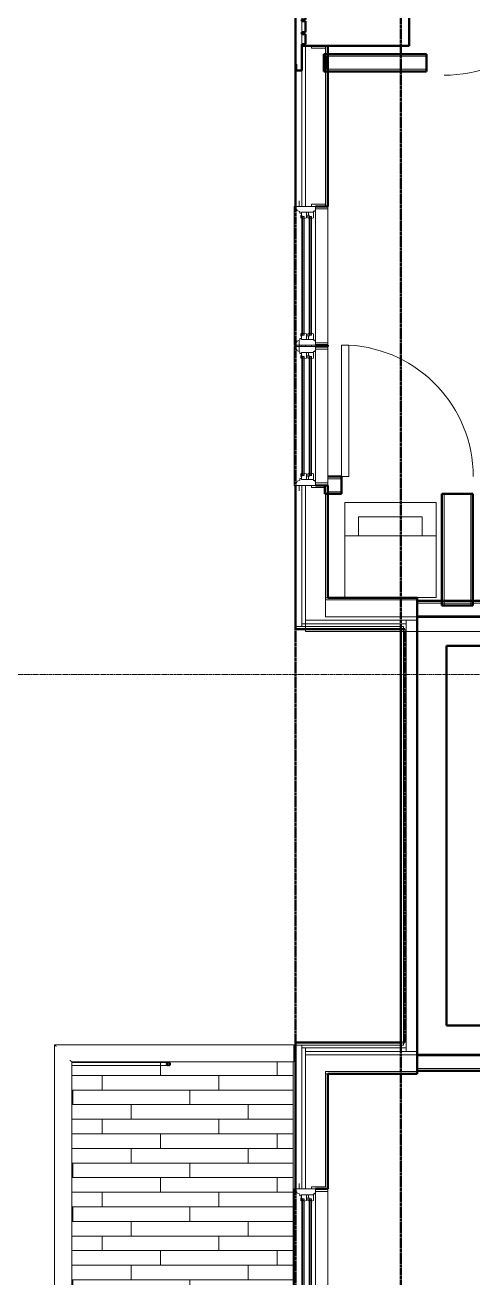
# Model space of a CAD drawing. Header units: inches. Extents: x -4218 to -1830, y 9767 to 12426.
# Drawn here: x -3934.8 to -3812.1, y 11369.9 to 11713.1 of the extents above; entities that cross this region are included whole.
import ezdxf

# ---------------------------------------------------------------- set-up
doc = ezdxf.new("R2010")
doc.units = ezdxf.units.IN
doc.header["$MEASUREMENT"] = 0
doc.linetypes.add('Dash 1_16_', pattern=[0.125, 0.0625, -0.0625])
doc.linetypes.add('Grid Line 1_2_', pattern=[0.875, 0.5, -0.125, 0.125, -0.125])
for name, color, linetype, lineweight in [('0-1', 7, 'Continuous', 5), ('0-2', 252, 'Continuous', 9), ('A-DOOR-1', 10, 'Continuous', 9), ('A-DOOR-2', 50, 'Continuous', 20), ('A-FLOR-1', 253, 'Continuous', 9), ('A-FLOR-2', 252, 'Continuous', 9), ('A-FLOR-3', 10, 'Continuous', 9), ('A-FLOR-4', 192, 'Continuous', 9), ('A-FLOR-HRAL', 11, 'Continuous', 9), ('A-FLOR-PATT-1', 9, 'Continuous', 9), ('A-GENM', 5, 'Continuous', 9), ('A-GENM-6', 5, 'Continuous', 50), ('A-GLAZ-1', 151, 'Continuous', 9), ('A-GLAZ-2', 151, 'Continuous', 20), ('A-GLAZ-3', 151, 'Continuous', 50), ('A-WALL', 113, 'Continuous', 13), ('A-WALL-1', 7, 'Continuous', 50), ('A-WALL-2', 250, 'Continuous', 13), ('A-WALL-7', 113, 'Continuous', 9), ('A-WALL-8', 113, 'Continuous', 50), ('C-PROP-LINE-1', 91, 'Dash 1_16_', 50), ('I-WALL-1', 7, 'Continuous', 50), ('P-SANR-FIXT-1', 10, 'Continuous', 9), ('S-GRID-1', 1, 'Grid Line 1_2_', 9), ('S-STRS-1', 252, 'Continuous', 9)]:
    doc.layers.add(name, color=color, linetype=linetype, lineweight=lineweight)

# ---------------------------------------------------------------- blocks, each defined once
blk = doc.blocks.new('SWING - SINGLE - FLUSH - 36_ x 80_ - OFFSET PIVOT DOOR AT MAGIC PAK AND WASHER_DRYER-3199415-BACKGROUND - 2ND FLOOR')
at = {"layer": 'A-DOOR-1'}
blk.add_arc((18, -2.38), 36.07, 180, 266.8211, dxfattribs=at)
at = {"layer": 'A-DOOR-2'}
for p, q in [((16, -2.38), (16, -38.39)), ((18, -2.38), (16, -2.38)), ((18, -2.38), (18, -38.39)), ((18, -38.39), (16, -38.39))]:
    blk.add_line(p, q, dxfattribs=at)
blk = doc.blocks.new('Stacked Washer and Dryer - 26_x25_ - Private-1372850-BACKGROUND - 2ND FLOOR')
at = {"layer": 'P-SANR-FIXT-1'}
for p, q in [((0, 12.5), (26, 12.5)), ((0, 12.5), (0, -12.5)), ((16.90625, -12.5), (16.90625, 12.5)), ((26, 12.5), (26, -12.5)), ((22.09375, 8.75), (16.90625, 8.75)), ((22.09375, -8.75), (22.09375, 8.75)), ((16.90625, -8.75), (22.09375, -8.75)), ((26, -12.5), (0, -12.5))]:
    blk.add_line(p, q, dxfattribs=at)
blk = doc.blocks.new('CTR - 1st Phase - Unit Layouts_rvt-1-BACKGROUND - 2ND FLOOR')
at = {"layer": 'A-WALL-1'}
for p, q in [((-3824.75, 11705.16), (-3852.9, 11705.16)), ((-3852.9, 11705.16), (-3852.9, 11704.54)), ((-3852.9, 11704.54), (-3852.9, 11701.04)), ((-3824.75, 11700.41), (-3824.75, 11705.16)), ((-3852.9, 11701.04), (-3852.9, 11700.41)), ((-3852.9, 11700.41), (-3824.75, 11700.41)), ((-3848.07, 11589.39), (-3851.85, 11589.39)), ((-3848.07, 11584.64), (-3848.07, 11589.39)), ((-3852.67, 11587.05), (-3852.67, 11585.26)), ((-3852.67, 11585.26), (-3852.67, 11584.64)), ((-3852.67, 11584.64), (-3848.07, 11584.64))]:
    blk.add_line(p, q, dxfattribs=at)
at = {"layer": 'A-WALL-2'}
for p, q in [((-3852.27, 11704.54), (-3852.27, 11701.04)), ((-3824.75, 11704.54), (-3852.27, 11704.54)), ((-3824.75, 11701.04), (-3852.27, 11701.04)), ((-3848.07, 11588.76), (-3851.85, 11588.76)), ((-3852.05, 11587.05), (-3852.05, 11585.26)), ((-3848.07, 11585.26), (-3852.05, 11585.26)), ((-3819.94, 11554.11), (-3819.94, 11584.64)), ((-3812.69, 11554.11), (-3812.69, 11584.64))]:
    blk.add_line(p, q, dxfattribs=at)
at = {"layer": 'I-WALL-1'}
for p, q in [((-3820.57, 11584.64), (-3820.57, 11554.11)), ((-3812.07, 11584.64), (-3820.57, 11584.64)), ((-3812.07, 11554.11), (-3812.07, 11584.64)), ((-3820.57, 11554.11), (-3812.07, 11554.11))]:
    blk.add_line(p, q, dxfattribs=at)
at = {"layer": '0-2'}
for name, p, rotation in [('SWING - SINGLE - FLUSH - 36_ x 80_ - OFFSET PIVOT DOOR AT MAGIC PAK AND WASHER_DRYER-3199415-BACKGROUND - 2ND FLOOR', (-3822.37, 11717.41), 90.00000000001249), ('SWING - SINGLE - FLUSH - 36_ x 80_ - OFFSET PIVOT DOOR AT MAGIC PAK AND WASHER_DRYER-3199415-BACKGROUND - 2ND FLOOR', (-3830.07, 11587.01), 180), ('Stacked Washer and Dryer - 26_x25_ - Private-1372850-BACKGROUND - 2ND FLOOR', (-3834.69, 11556.28), 90.00000000000581)]:
    blk.add_blockref(name, p, dxfattribs=dict(at, rotation=rotation))
blk = doc.blocks.new('CTR - 1st Phase - Common Walls_rvt-1-BACKGROUND - 2ND FLOOR')
at = {"layer": 'A-WALL-1'}
for p, q in [((-3748.95, 11555.36), (-3827.32, 11555.36)), ((-3827.32, 11555.36), (-3827.32, 11550.99)), ((-3827.32, 11550.99), (-3480.67, 11550.99)), ((-3635.32, 11430.99), (-3827.32, 11430.99)), ((-3827.32, 11430.99), (-3827.32, 11426.61)), ((-3827.32, 11426.61), (-3658.9, 11426.61))]:
    blk.add_line(p, q, dxfattribs=at)
at = {"layer": 'A-WALL-2'}
for p, q in [((-3827.32, 11554.74), (-3486.67, 11554.74)), ((-3827.32, 11551.24), (-3486.67, 11551.24)), ((-3658.27, 11430.74), (-3827.32, 11430.74)), ((-3658.27, 11427.24), (-3827.32, 11427.24))]:
    blk.add_line(p, q, dxfattribs=at)
blk = doc.blocks.new('CTR - 1st Phase -Stairs _ Elevators_rvt-1-BACKGROUND - 2ND FLOOR')
at = {"layer": 'A-FLOR-1'}
for p, q in [((-3857.97, 11707.39), (-3857.97, 11663.41)), ((-3857.97, 11625.39), (-3857.97, 11625.01)), ((-3857.97, 11586.99), (-3857.97, 11549.09))]:
    blk.add_line(p, q, dxfattribs=at)
at = {"layer": 'A-FLOR-2'}
for p, q in [((-3857.97, 11549.09), (-3857.97, 11548.34)), ((-3857.97, 11548.31), (-3857.97, 11547.59)), ((-3831.82, 11546.99), (-3831.07, 11546.99)), ((-3831.07, 11546.99), (-3830.32, 11546.99)), ((-3830.31, 11546.99), (-3477.32, 11546.99))]:
    blk.add_line(p, q, dxfattribs=at)
at = {"layer": 'A-FLOR-3'}
for p, q in [((-3857.97, 11547.59), (-3857.97, 11546.99)), ((-3857.97, 11546.99), (-3831.82, 11546.99))]:
    blk.add_line(p, q, dxfattribs=at)
at = {"layer": 'A-WALL-1'}
for p, q in [((-3819.32, 11550.99), (-3827.32, 11550.99)), ((-3827.32, 11550.99), (-3827.32, 11438.99)), ((-3587.32, 11550.99), (-3819.32, 11550.99)), ((-3819.32, 11438.99), (-3819.32, 11542.99)), ((-3819.32, 11542.99), (-3587.32, 11542.99)), ((-3827.32, 11438.99), (-3827.32, 11430.99)), ((-3635.32, 11438.99), (-3819.32, 11438.99)), ((-3827.32, 11430.99), (-3635.32, 11430.99))]:
    blk.add_line(p, q, dxfattribs=at)
at = {"layer": 'S-STRS-1'}
for p, q in [((-3819.32, 11542.99), (-3819.32, 11438.99)), ((-3786.45, 11542.99), (-3819.32, 11542.99)), ((-3819.32, 11438.99), (-3795.32, 11438.99))]:
    blk.add_line(p, q, dxfattribs=at)
blk = doc.blocks.new('Window-Double_Hung-Andersen-400_Series-Tilt_Wash - DOUBLE HUNG - REVERSE COTTAGE - 2ND FLOOR-2888385-BACKGROUND - 2ND FLOOR')
at = {"layer": 'A-GLAZ-1'}
for p, q in [((-16.29, 2.5), (-15.7, 2.5)), ((-16.29, 2.12), (-15.7, 2.12)), ((-16.29, 0.56), (-15.7, 0.56)), ((-16.29, 0.19), (-15.7, 0.19)), ((-15.82, 2.5), (-15.82, 2.12)), ((-15.82, 0.56), (-15.82, 0.19)), ((-15.7, 2.62), (15.7, 2.62)), ((-15.7, 2.5), (15.7, 2.5)), ((-15.7, 2.12), (15.7, 2.12)), ((-15.7, 2), (15.7, 2)), ((-15.7, 0.69), (15.7, 0.69)), ((-15.7, 0.56), (15.7, 0.56)), ((-15.7, 0.19), (15.7, 0.19)), ((-15.7, 0.06), (15.7, 0.06)), ((16.29, 2.5), (15.7, 2.5)), ((16.29, 2.12), (15.7, 2.12)), ((16.29, 0.56), (15.7, 0.56)), ((16.29, 0.19), (15.7, 0.19)), ((15.82, 2.5), (15.82, 2.12)), ((15.82, 0.56), (15.82, 0.19)), ((-19.01, -3.94), (-19.01, -2.44)), ((-19.01, -2.44), (-18.95, -2.44)), ((18.95, -1.06), (-18.95, -1.06)), ((-18.95, -1.06), (-18.95, -4.44)), ((-18.32, -1.06), (-18.32, -4.44)), ((18.32, -1.06), (18.32, -4.44)), ((18.95, -4.44), (18.95, -1.06)), ((18.95, -2.44), (19.01, -2.44)), ((19.01, -2.44), (19.01, -3.94)), ((-18.95, -3.94), (-19.01, -3.94)), ((-18.95, -4.44), (18.95, -4.44)), ((19.01, -3.94), (18.95, -3.94))]:
    blk.add_line(p, q, dxfattribs=at)
at = {"layer": 'A-GLAZ-2'}
for p, q in [((-19.01, 3.44), (-20.51, 3.44)), ((19.01, 4.81), (-19.01, 4.81)), ((-19.01, 4.81), (-19.01, -1.06)), ((-18.2, 4.81), (-18.2, 4)), ((-18.2, 4), (-17.92, 4)), ((-17.92, 4), (-17.61, 3.19)), ((17.92, 4), (17.61, 3.19)), ((18.2, 4), (17.92, 4)), ((18.2, 4.81), (18.2, 4)), ((19.01, -1.06), (19.01, 4.81)), ((19.01, 3.44), (20.51, 3.44)), ((-17.61, 3.19), (-17.14, 3.19)), ((-17.42, 2.75), (-16.57, 2.75)), ((-17.42, 2.75), (-17.42, -0.56)), ((-17.42, 1.37), (-15.86, 1.37)), ((-17.42, 0.81), (-16.57, 0.81)), ((-17.14, 3.19), (-17.14, 2.75)), ((-15.86, 2.97), (-16.57, 2.97)), ((-16.57, 2.62), (-16.57, 2.97)), ((-15.7, 2.62), (-16.57, 2.62)), ((-15.86, 1.03), (-16.57, 1.03)), ((-16.57, 0.69), (-16.57, 1.03)), ((-15.7, 0.69), (-16.57, 0.69)), ((-16.29, 2.62), (-16.29, 2)), ((-15.7, 2), (-16.29, 2)), ((-16.29, 0.69), (-16.29, 0.06)), ((-15.7, 0.06), (-16.29, 0.06)), ((-15.86, 2.97), (-15.7, 2.62)), ((-15.86, 1.37), (-15.7, 2)), ((-15.86, 1.03), (-15.7, 0.69)), ((-15.86, -0.56), (-15.7, 0.06)), ((15.86, 2.97), (15.7, 2.62)), ((15.7, 2.62), (16.57, 2.62)), ((15.7, 2), (16.29, 2)), ((15.86, 1.37), (15.7, 2)), ((15.86, 1.03), (15.7, 0.69)), ((15.7, 0.69), (16.57, 0.69)), ((15.7, 0.06), (16.29, 0.06)), ((15.86, -0.56), (15.7, 0.06)), ((15.86, 2.97), (16.57, 2.97)), ((17.42, 1.37), (15.86, 1.37)), ((15.86, 1.03), (16.57, 1.03)), ((16.29, 2.62), (16.29, 2)), ((16.29, 0.69), (16.29, 0.06)), ((16.57, 2.62), (16.57, 2.97)), ((17.42, 2.75), (16.57, 2.75)), ((16.57, 0.69), (16.57, 1.03)), ((17.42, 0.81), (16.57, 0.81)), ((17.14, 3.19), (17.14, 2.75)), ((17.61, 3.19), (17.14, 3.19)), ((17.42, 2.75), (17.42, -0.56)), ((-19.01, -1.06), (19.01, -1.06)), ((-17.67, -0.78), (-18, -1.06)), ((-17.67, -0.78), (-17.67, -0.56)), ((-17.67, -0.56), (-15.86, -0.56)), ((17.67, -0.56), (15.86, -0.56)), ((17.67, -0.78), (17.67, -0.56)), ((17.67, -0.78), (18, -1.06))]:
    blk.add_line(p, q, dxfattribs=at)
blk = doc.blocks.new('Window-Double_Hung-Andersen-400_Series-Tilt_Wash - DOUBLE HUNG - REVERSE COTTAGE - 2ND FLOOR-V181-BACKGROUND - 2ND FLOOR')
at = {"layer": 'A-GLAZ-1'}
for p, q in [((-16.29, 2.5), (-15.7, 2.5)), ((-16.29, 2.12), (-15.7, 2.12)), ((-16.29, 0.56), (-15.7, 0.56)), ((-16.29, 0.19), (-15.7, 0.19)), ((-15.82, 2.5), (-15.82, 2.12)), ((-15.82, 0.56), (-15.82, 0.19)), ((-15.7, 2.62), (15.7, 2.62)), ((-15.7, 2.5), (15.7, 2.5)), ((-15.7, 2.12), (15.7, 2.12)), ((-15.7, 2), (15.7, 2)), ((-15.7, 0.69), (15.7, 0.69)), ((-15.7, 0.56), (15.7, 0.56)), ((-15.7, 0.19), (15.7, 0.19)), ((-15.7, 0.06), (15.7, 0.06)), ((16.29, 2.5), (15.7, 2.5)), ((16.29, 2.12), (15.7, 2.12)), ((16.29, 0.56), (15.7, 0.56)), ((16.29, 0.19), (15.7, 0.19)), ((15.82, 2.5), (15.82, 2.12)), ((15.82, 0.56), (15.82, 0.19)), ((-19.01, -3.61), (-19.01, -2.44)), ((-19.01, -2.44), (-18.95, -2.44)), ((18.95, -1.06), (-18.95, -1.06)), ((-18.95, -1.06), (-18.95, -4.44)), ((-18.32, -1.06), (-18.32, -4.44)), ((18.32, -1.06), (18.32, -4.44)), ((18.95, -4.44), (18.95, -1.06)), ((18.95, -2.44), (19.01, -2.44)), ((19.01, -2.44), (19.01, -3.94)), ((-19.01, -3.92), (-19.01, -3.61)), ((-18.95, -3.94), (-19.01, -3.94)), ((-18.95, -4.44), (18.95, -4.44)), ((19.01, -3.94), (18.95, -3.94))]:
    blk.add_line(p, q, dxfattribs=at)
at = {"layer": 'A-GLAZ-2'}
for p, q in [((-19.01, 3.44), (-20.51, 3.44)), ((19.01, 4.81), (-19.01, 4.81)), ((-19.01, 4.81), (-19.01, -1.06)), ((-18.2, 4.81), (-18.2, 4)), ((-18.2, 4), (-17.92, 4)), ((-17.92, 4), (-17.61, 3.19)), ((17.92, 4), (17.61, 3.19)), ((18.2, 4), (17.92, 4)), ((18.2, 4.81), (18.2, 4)), ((19.01, -1.06), (19.01, 4.81)), ((19.01, 3.44), (20.51, 3.44)), ((-17.61, 3.19), (-17.14, 3.19)), ((-17.42, 2.75), (-16.57, 2.75)), ((-17.42, 2.75), (-17.42, -0.56)), ((-17.42, 1.37), (-15.86, 1.37)), ((-17.42, 0.81), (-16.57, 0.81)), ((-17.14, 3.19), (-17.14, 2.75)), ((-15.86, 2.97), (-16.57, 2.97)), ((-16.57, 2.62), (-16.57, 2.97)), ((-15.7, 2.62), (-16.57, 2.62)), ((-15.86, 1.03), (-16.57, 1.03)), ((-16.57, 0.69), (-16.57, 1.03)), ((-15.7, 0.69), (-16.57, 0.69)), ((-16.29, 2.62), (-16.29, 2)), ((-15.7, 2), (-16.29, 2)), ((-16.29, 0.69), (-16.29, 0.06)), ((-15.7, 0.06), (-16.29, 0.06)), ((-15.86, 2.97), (-15.7, 2.62)), ((-15.86, 1.37), (-15.7, 2)), ((-15.86, 1.03), (-15.7, 0.69)), ((-15.86, -0.56), (-15.7, 0.06)), ((15.86, 2.97), (15.7, 2.62)), ((15.7, 2.62), (16.57, 2.62)), ((15.7, 2), (16.29, 2)), ((15.86, 1.37), (15.7, 2)), ((15.86, 1.03), (15.7, 0.69)), ((15.7, 0.69), (16.57, 0.69)), ((15.7, 0.06), (16.29, 0.06)), ((15.86, -0.56), (15.7, 0.06)), ((15.86, 2.97), (16.57, 2.97)), ((17.42, 1.37), (15.86, 1.37)), ((15.86, 1.03), (16.57, 1.03)), ((16.29, 2.62), (16.29, 2)), ((16.29, 0.69), (16.29, 0.06)), ((16.57, 2.62), (16.57, 2.97)), ((17.42, 2.75), (16.57, 2.75)), ((16.57, 0.69), (16.57, 1.03)), ((17.42, 0.81), (16.57, 0.81)), ((17.14, 3.19), (17.14, 2.75)), ((17.61, 3.19), (17.14, 3.19)), ((17.42, 2.75), (17.42, -0.56)), ((-19.01, -1.06), (19.01, -1.06)), ((-17.67, -0.78), (-18, -1.06)), ((-17.67, -0.78), (-17.67, -0.56)), ((-17.67, -0.56), (-15.86, -0.56)), ((17.67, -0.56), (15.86, -0.56)), ((17.67, -0.78), (17.67, -0.56)), ((17.67, -0.78), (18, -1.06))]:
    blk.add_line(p, q, dxfattribs=at)
blk = doc.blocks.new('V-Series_EWC4_SPVU_RFA_2015 - 2ND AND 3RD FLOOR-2226480-BACKGROUND - 2ND FLOOR')
at = {"layer": 'A-GENM'}
for p, q in [((-3858.97, 11732.03), (-3858.97, 11734.83)), ((-3858.97, 11728.55), (-3858.97, 11731.53)), ((-3858.97, 11725.06), (-3858.97, 11728.05)), ((-3858.97, 11721.58), (-3858.97, 11724.56)), ((-3858.97, 11718.09), (-3858.97, 11721.08)), ((-3858.97, 11714.61), (-3858.97, 11717.59)), ((-3858.97, 11711.12), (-3858.97, 11714.11)), ((-3858.97, 11707.83), (-3858.97, 11710.62))]:
    blk.add_line(p, q, dxfattribs=at)
at = {"layer": 'A-GENM-6'}
for p, q in [((-3829.54, 11735.26), (-3858.97, 11735.26)), ((-3858.97, 11735.26), (-3858.97, 11734.83)), ((-3858.97, 11734.83), (-3857.97, 11734.83)), ((-3857.97, 11734.83), (-3857.97, 11732.03)), ((-3829.54, 11707.39), (-3829.54, 11735.26)), ((-3857.97, 11732.03), (-3858.97, 11732.03)), ((-3858.97, 11732.03), (-3858.97, 11731.53)), ((-3858.97, 11731.53), (-3857.97, 11731.53)), ((-3857.97, 11731.53), (-3857.97, 11728.55)), ((-3857.97, 11728.55), (-3858.97, 11728.55)), ((-3858.97, 11728.55), (-3858.97, 11728.05)), ((-3858.97, 11728.05), (-3857.97, 11728.05)), ((-3857.97, 11728.05), (-3857.97, 11725.06)), ((-3857.97, 11725.06), (-3858.97, 11725.06)), ((-3858.97, 11725.06), (-3858.97, 11724.56)), ((-3858.97, 11724.56), (-3857.97, 11724.56)), ((-3857.97, 11724.56), (-3857.97, 11721.58)), ((-3857.97, 11721.58), (-3858.97, 11721.58)), ((-3858.97, 11721.58), (-3858.97, 11721.08)), ((-3858.97, 11721.08), (-3857.97, 11721.08)), ((-3857.97, 11721.08), (-3857.97, 11718.09)), ((-3857.97, 11718.09), (-3858.97, 11718.09)), ((-3858.97, 11718.09), (-3858.97, 11717.59)), ((-3858.97, 11717.59), (-3857.97, 11717.59)), ((-3857.97, 11714.61), (-3858.97, 11714.61)), ((-3858.97, 11714.61), (-3858.97, 11714.11)), ((-3857.97, 11717.59), (-3857.97, 11714.61)), ((-3858.97, 11714.11), (-3857.97, 11714.11)), ((-3857.97, 11711.12), (-3858.97, 11711.12)), ((-3858.97, 11711.12), (-3858.97, 11710.62)), ((-3857.97, 11714.11), (-3857.97, 11711.12)), ((-3858.97, 11710.62), (-3857.97, 11710.62)), ((-3857.97, 11707.83), (-3858.97, 11707.83)), ((-3858.97, 11707.83), (-3858.97, 11707.39)), ((-3858.97, 11707.39), (-3829.54, 11707.39)), ((-3857.97, 11710.62), (-3857.97, 11707.83))]:
    blk.add_line(p, q, dxfattribs=at)
blk = doc.blocks.new('Railing - Baluster_01-2700443-BACKGROUND - 2ND FLOOR')
at = {"layer": 'A-FLOR-HRAL'}
for p, q in [((-0.59, 1.18), (0.59, 1.18)), ((-0.59, 0.59), (-0.59, 1.18)), ((0.59, 1.18), (0.59, 0.59))]:
    blk.add_line(p, q, dxfattribs=at)
blk = doc.blocks.new('Railing - Railing-2550578-BACKGROUND - 2ND FLOOR')
at = {"layer": 'A-FLOR-HRAL'}
for p, q in [((-3926.72, 11433.75), (-3926.72, 11203.13)), ((-3861.11, 11433.75), (-3926.72, 11433.75)), ((-3861.11, 11433.75), (-3861.11, 11433.28)), ((-3861.11, 11433.28), (-3861.11, 11429.5)), ((-3861.11, 11429.5), (-3861.11, 11429.03)), ((-3922, 11207.85), (-3922, 11429.03)), ((-3922, 11429.03), (-3861.11, 11429.03)), ((-3861.11, 11207.85), (-3922, 11207.85)), ((-3861.11, 11207.85), (-3861.11, 11207.38)), ((-3861.11, 11207.38), (-3861.11, 11203.6)), ((-3926.72, 11203.13), (-3861.11, 11203.13)), ((-3861.11, 11203.6), (-3861.11, 11203.13))]:
    blk.add_line(p, q, dxfattribs=at)
for points, knots in [([(-3926.25, 11433.28), (-3926.29, 11433.32), (-3926.35, 11433.38), (-3926.43, 11433.46), (-3926.48, 11433.51), (-3926.51, 11433.54), (-3926.55, 11433.58), (-3926.58, 11433.61), (-3926.61, 11433.63), (-3926.63, 11433.66), (-3926.66, 11433.69), (-3926.69, 11433.72), (-3926.72, 11433.74), (-3926.72, 11433.75), (-3926.72, 11433.75)], [0, 0, 0, 0, 0.166667, 0.25, 0.333333, 0.375, 0.416667, 0.5, 0.541667, 0.583333, 0.666667, 0.75, 0.833333, 1, 1, 1, 1]), ([(-3922, 11429.03), (-3922, 11429.03), (-3922.01, 11429.04), (-3922.03, 11429.06), (-3922.06, 11429.09), (-3922.09, 11429.12), (-3922.12, 11429.14), (-3922.14, 11429.17), (-3922.18, 11429.21), (-3922.23, 11429.25), (-3922.26, 11429.29), (-3922.3, 11429.33), (-3922.37, 11429.4), (-3922.43, 11429.46), (-3922.47, 11429.5)], [0, 0, 0, 0, 0.166667, 0.25, 0.333333, 0.416667, 0.458333, 0.5, 0.583333, 0.666667, 0.708333, 0.75, 0.833333, 1, 1, 1, 1]), ([(-3922, 11207.85), (-3922, 11207.85), (-3922.01, 11207.84), (-3922.03, 11207.82), (-3922.06, 11207.79), (-3922.09, 11207.76), (-3922.12, 11207.73), (-3922.14, 11207.71), (-3922.18, 11207.67), (-3922.23, 11207.62), (-3922.26, 11207.59), (-3922.3, 11207.55), (-3922.37, 11207.48), (-3922.43, 11207.42), (-3922.47, 11207.38)], [0, 0, 0, 0, 0.166667, 0.25, 0.333333, 0.416667, 0.458333, 0.5, 0.583333, 0.666667, 0.708333, 0.75, 0.833333, 1, 1, 1, 1]), ([(-3926.25, 11203.6), (-3926.29, 11203.56), (-3926.35, 11203.5), (-3926.43, 11203.42), (-3926.48, 11203.37), (-3926.51, 11203.34), (-3926.55, 11203.3), (-3926.58, 11203.27), (-3926.61, 11203.24), (-3926.63, 11203.22), (-3926.66, 11203.19), (-3926.69, 11203.16), (-3926.72, 11203.14), (-3926.72, 11203.13), (-3926.72, 11203.13)], [0, 0, 0, 0, 0.166667, 0.25, 0.333333, 0.375, 0.416667, 0.5, 0.541667, 0.583333, 0.666667, 0.75, 0.833333, 1, 1, 1, 1])]:
    blk.add_open_spline(points, degree=3, knots=knots, dxfattribs=at)
at = {"extrusion": (0, 0, -1), "zscale": -1, "rotation": 89.99999999999928}
blk.add_blockref('Railing - Baluster_01-2700443-BACKGROUND - 2ND FLOOR', (3861.7, 11205.49), dxfattribs=at)
blk = doc.blocks.new('Walls 4 - Walls 1-2559901-BACKGROUND - 2ND FLOOR')
at = {"layer": 'A-WALL-7'}
for p, q in [((-3895.51, 11428.85), (-3922, 11428.85)), ((-3922, 11428.1), (-3895.51, 11428.1))]:
    blk.add_line(p, q, dxfattribs=at)
at = {"layer": 'A-WALL-8', "flags": 128}
for points in [[(-3895.51, 11428.85), (-3895.62, 11428.84), (-3895.71, 11428.81), (-3895.8, 11428.76), (-3895.87, 11428.69), (-3895.92, 11428.61), (-3895.94, 11428.52), (-3895.94, 11428.43), (-3895.92, 11428.35), (-3895.87, 11428.27), (-3895.8, 11428.2), (-3895.71, 11428.15), (-3895.62, 11428.11), (-3895.51, 11428.1)], [(-3895.51, 11428.1), (-3895.41, 11428.11), (-3895.31, 11428.15), (-3895.23, 11428.2), (-3895.16, 11428.27), (-3895.11, 11428.35), (-3895.08, 11428.43), (-3895.08, 11428.52), (-3895.11, 11428.61), (-3895.16, 11428.69), (-3895.23, 11428.76), (-3895.31, 11428.81), (-3895.41, 11428.84), (-3895.51, 11428.85)]]:
    blk.add_lwpolyline(points, dxfattribs=at)
blk = doc.blocks.new('Perforated Panel at Magic-Pak - hvac panel - 2nd floor 2-2702973-BACKGROUND - 2ND FLOOR')
at = {"layer": 'A-GLAZ-3'}
for p, q in [((19.01, 4.44), (-19.01, 4.44)), ((-19.01, 4.44), (-19.01, 4.37)), ((-19.01, 4.37), (19.01, 4.37)), ((19.01, 4.37), (19.01, 4.44))]:
    blk.add_line(p, q, dxfattribs=at)
blk = doc.blocks.new('Family - ___-2835860-BACKGROUND - 2ND FLOOR')
at = {"layer": 'C-PROP-LINE-1'}
for p, q in [((-3860.72, 11547.59), (-3860.72, 12118.59)), ((-3830.72, 11547.59), (-3860.72, 11547.59)), ((-3830.72, 11434.39), (-3830.72, 11547.59)), ((-3860.72, 11434.39), (-3830.72, 11434.39)), ((-3860.72, 9980.19), (-3860.72, 11434.39))]:
    blk.add_line(p, q, dxfattribs=at)
blk = doc.blocks.new('Family - ___-2835903-BACKGROUND - 2ND FLOOR')
at = {"layer": 'C-PROP-LINE-1'}
blk.add_line((-3831.82, 10009.09), (-3831.82, 12089.69), dxfattribs=at)
blk = doc.blocks.new('Family - ___-2835932-BACKGROUND - 2ND FLOOR')
at = {"layer": 'C-PROP-LINE-1'}
blk.add_line((-3860.72, 9980.19), (-3860.72, 12118.59), dxfattribs=at)

msp = doc.modelspace()

# ---------------------------------------------------------------- hatches: boundary and pattern name
at = {"layer": 'A-FLOR-PATT-1'}
h = msp.add_hatch(dxfattribs=at)
h.set_pattern_fill('FP_1', color=256, style=0, pattern_type=2)
h.set_pattern_definition([(180, (19334.317, 12037.341), (-5e-16, -4), []), (270, (19334.317, 12037.341), (8, -8), [4, -28]), (270, (19318.317, 12033.341), (8, -8), [4, -28])])
h.paths.add_polyline_path([(-3922, 11207.85), (-3861.3, 11207.85), (-3861.3, 11429.03), (-3922, 11429.03), (-3922, 11207.94)], flags=0)

# ---------------------------------------------------------------- linework, layer by layer
at = {"layer": 'A-FLOR-4'}
for p, q in [((-3852.47, 11707.39), (-3852.47, 11663.41)), ((-3852.47, 11625.39), (-3852.47, 11625.01)), ((-3852.47, 11586.99), (-3852.47, 11586.38)), ((-3852.47, 11555.59), (-3852.47, 11550.99)), ((-3852.47, 11550.99), (-3827.32, 11550.99)), ((-3827.32, 11550.99), (-3477.32, 11550.99)), ((-3827.32, 11430.99), (-3857.97, 11430.99)), ((-3590.7, 11430.99), (-3827.32, 11430.99)), ((-3861.3, 11207.85), (-3861.3, 11429.03))]:
    msp.add_line(p, q, dxfattribs=at)
at = {"layer": 'A-WALL'}
for p, q in [((-3857.97, 11707.39), (-3857.97, 11663.41)), ((-3856.29, 11707.39), (-3856.29, 11706.76)), ((-3852.47, 11706.76), (-3856.29, 11706.76)), ((-3852.47, 11664.04), (-3852.47, 11706.76)), ((-3860.47, 11700.63), (-3860.47, 11663.41)), ((-3858.97, 11700.63), (-3858.97, 11663.41)), ((-3856.29, 11664.04), (-3856.29, 11663.41)), ((-3856.29, 11664.04), (-3852.47, 11664.04)), ((-3860.47, 11625.39), (-3860.47, 11625.01)), ((-3858.97, 11625.39), (-3858.97, 11625.01)), ((-3857.97, 11625.39), (-3857.97, 11625.01)), ((-3856.29, 11625.39), (-3856.29, 11625.01)), ((-3860.47, 11586.99), (-3860.47, 11547.59)), ((-3858.97, 11586.99), (-3858.97, 11548.34)), ((-3857.97, 11586.99), (-3857.97, 11549.09)), ((-3856.29, 11586.99), (-3856.29, 11586.37)), ((-3852.47, 11586.37), (-3856.29, 11586.37)), ((-3852.47, 11555.59), (-3852.47, 11586.37)), ((-3852.47, 11556.21), (-3851.85, 11556.21)), ((-3827.32, 11555.59), (-3852.47, 11555.59)), ((-3829.82, 11550.09), (-3857.97, 11550.09)), ((-3830.32, 11431.89), (-3830.32, 11550.09)), ((-3831.07, 11548.34), (-3860.47, 11548.34)), ((-3830.32, 11549.09), (-3858.97, 11549.09)), ((-3831.07, 11548.34), (-3831.07, 11433.64)), ((-3860.47, 11434.39), (-3860.47, 11394.24)), ((-3831.07, 11433.64), (-3860.47, 11433.64)), ((-3858.97, 11433.64), (-3858.97, 11394.24)), ((-3830.32, 11432.89), (-3858.97, 11432.89)), ((-3857.97, 11432.89), (-3857.97, 11394.24)), ((-3830.32, 11431.89), (-3830.32, 11433.64)), ((-3857.97, 11431.89), (-3829.82, 11431.89)), ((-3852.47, 11394.86), (-3852.47, 11426.39)), ((-3827.32, 11426.39), (-3852.47, 11426.39)), ((-3851.85, 11425.76), (-3852.47, 11425.76)), ((-3856.29, 11394.86), (-3856.29, 11394.24)), ((-3856.29, 11394.86), (-3852.47, 11394.86))]:
    msp.add_line(p, q, dxfattribs=at)
at = {"layer": 'A-WALL-7'}
for p, q in [((-3827.32, 11550.09), (-3829.82, 11550.09)), ((-3829.82, 11431.89), (-3827.32, 11431.89))]:
    msp.add_line(p, q, dxfattribs=at)
at = {"layer": 'A-WALL-8'}
for p, q in [((-3851.85, 11707.39), (-3858.97, 11707.39)), ((-3858.97, 11707.39), (-3858.97, 11700.63)), ((-3851.85, 11663.41), (-3851.85, 11707.39)), ((-3860.47, 11702.38), (-3860.72, 11702.38)), ((-3860.72, 11702.38), (-3860.72, 11663.41)), ((-3860.47, 11700.63), (-3860.47, 11702.38)), ((-3858.97, 11700.63), (-3860.47, 11700.63)), ((-3855.22, 11663.41), (-3851.85, 11663.41)), ((-3860.72, 11625.39), (-3860.72, 11625.01)), ((-3851.85, 11625.39), (-3855.22, 11625.39)), ((-3855.22, 11625.01), (-3851.85, 11625.01)), ((-3851.85, 11625.01), (-3851.85, 11625.39)), ((-3860.72, 11586.99), (-3860.72, 11547.59)), ((-3851.85, 11586.99), (-3855.22, 11586.99)), ((-3851.85, 11556.21), (-3851.85, 11586.99)), ((-3827.32, 11556.21), (-3851.85, 11556.21)), ((-3827.32, 11547.59), (-3827.32, 11556.21)), ((-3860.72, 11547.59), (-3831.82, 11547.59)), ((-3831.82, 11547.59), (-3831.82, 11434.39)), ((-3827.32, 11434.39), (-3827.32, 11547.59)), ((-3860.72, 11434.39), (-3860.72, 11394.24)), ((-3831.82, 11434.39), (-3860.72, 11434.39)), ((-3827.32, 11425.76), (-3827.32, 11434.39)), ((-3851.85, 11394.24), (-3851.85, 11425.76)), ((-3851.85, 11425.76), (-3827.32, 11425.76)), ((-3855.22, 11394.24), (-3851.85, 11394.24))]:
    msp.add_line(p, q, dxfattribs=at)
at = {"layer": 'S-GRID-1'}
msp.add_line((-1830.2, 11535.19), (-4168.71, 11535.19), dxfattribs=at)

# ---------------------------------------------------------------- block references
at = {"layer": '0-1'}
for name in ['CTR - 1st Phase - Unit Layouts_rvt-1-BACKGROUND - 2ND FLOOR', 'CTR - 1st Phase - Common Walls_rvt-1-BACKGROUND - 2ND FLOOR', 'CTR - 1st Phase -Stairs _ Elevators_rvt-1-BACKGROUND - 2ND FLOOR']:
    msp.add_blockref(name, (0, 0), dxfattribs=at)
at = {"layer": 'A-FLOR-HRAL'}
msp.add_blockref('Railing - Railing-2550578-BACKGROUND - 2ND FLOOR', (0, 0), dxfattribs=at)
at = {"layer": 'A-GENM'}
msp.add_blockref('V-Series_EWC4_SPVU_RFA_2015 - 2ND AND 3RD FLOOR-2226480-BACKGROUND - 2ND FLOOR', (0, 0), dxfattribs=at)
at = {"layer": 'A-GLAZ-1', "rotation": 89.99999999999991}
for name, p in [('Perforated Panel at Magic-Pak - hvac panel - 2nd floor 2-2702973-BACKGROUND - 2ND FLOOR', (-3856.29, 11721.39)), ('Window-Double_Hung-Andersen-400_Series-Tilt_Wash - DOUBLE HUNG - REVERSE COTTAGE - 2ND FLOOR-2888385-BACKGROUND - 2ND FLOOR', (-3856.29, 11644.4)), ('Window-Double_Hung-Andersen-400_Series-Tilt_Wash - DOUBLE HUNG - REVERSE COTTAGE - 2ND FLOOR-V181-BACKGROUND - 2ND FLOOR', (-3856.29, 11606)), ('Window-Double_Hung-Andersen-400_Series-Tilt_Wash - DOUBLE HUNG - REVERSE COTTAGE - 2ND FLOOR-2888385-BACKGROUND - 2ND FLOOR', (-3856.29, 11375.23))]:
    msp.add_blockref(name, p, dxfattribs=at)
at = {"layer": 'A-WALL-7'}
msp.add_blockref('Walls 4 - Walls 1-2559901-BACKGROUND - 2ND FLOOR', (0, 0), dxfattribs=at)
at = {"layer": 'C-PROP-LINE-1'}
for name in ['Family - ___-2835860-BACKGROUND - 2ND FLOOR', 'Family - ___-2835932-BACKGROUND - 2ND FLOOR', 'Family - ___-2835903-BACKGROUND - 2ND FLOOR']:
    msp.add_blockref(name, (0, 0), dxfattribs=at)

doc.saveas('drawing.dxf')
